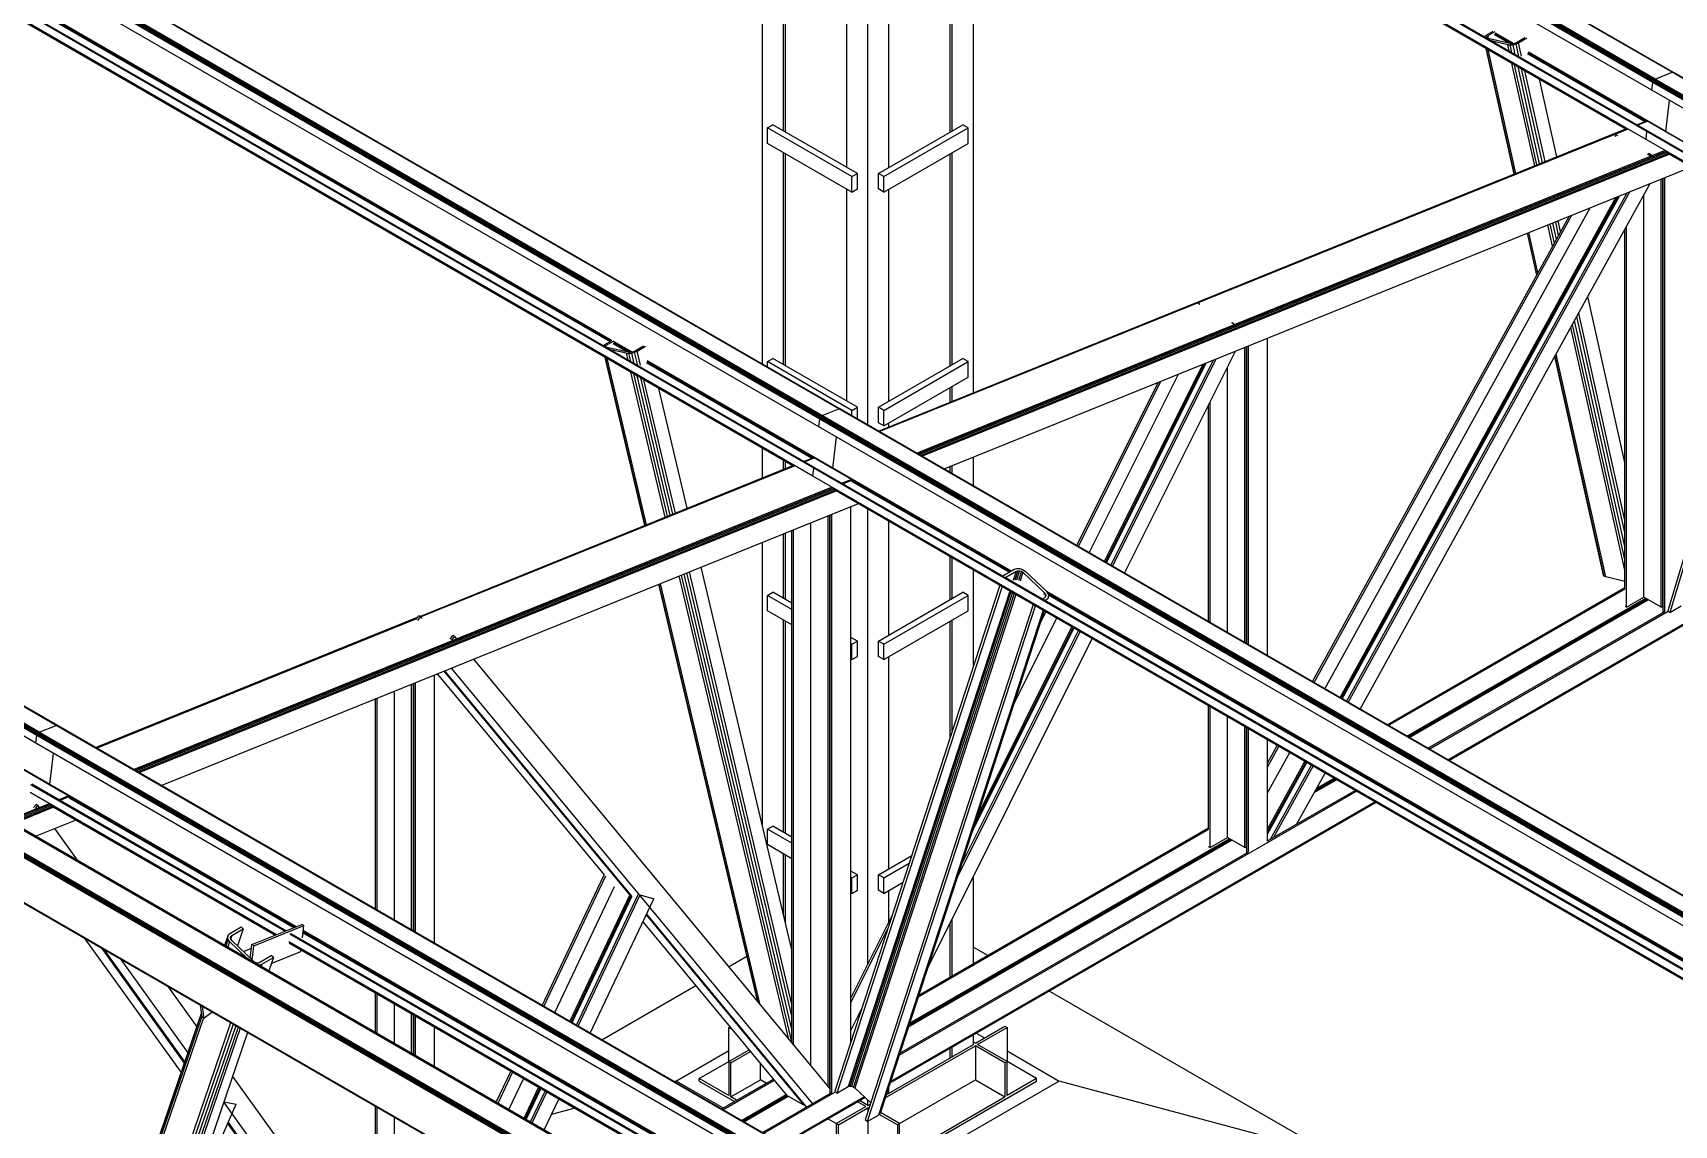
# Model space of a CAD drawing. Header units: millimetres. Extents: x 357 to 945, y 547 to 720.
# Drawn here: x 583.771 to 586.522, y 662.074 to 663.905 of the extents above; entities that cross this region are included whole.
import ezdxf

# ---------------------------------------------------------------- set-up
doc = ezdxf.new("R2010")
doc.units = ezdxf.units.MM
doc.layers.add('PLANTA-VIS', color=7, linetype='Continuous')

msp = doc.modelspace()

# ---------------------------------------------------------------- linework, layer by layer
at = {"layer": 'PLANTA-VIS', "extrusion": (6.79673e-13, 0.816497, 0.57735)}
for p, q in [((586.51877, 663.83922), (583.79641, 665.41097)), ((586.52007, 663.83943), (583.79771, 665.41118)), ((586.52109, 663.83895), (583.79873, 665.4107)), ((586.4852, 663.80916), (583.76284, 665.38092)), ((586.48678, 663.82218), (583.76442, 665.39394)), ((586.48725, 663.82396), (583.76489, 665.39571)), ((586.48817, 663.82567), (583.76581, 665.39742)), ((586.48943, 663.82707), (583.76707, 665.39882)), ((586.49081, 663.82794), (583.76844, 665.39969)), ((586.47519, 663.72668), (583.75283, 665.29844)), ((586.47677, 663.7397), (583.75441, 665.31146)), ((586.44217, 663.74423), (583.78598, 665.27778)), ((586.44118, 663.74404), (583.7879, 665.27591)), ((586.47852, 663.74041), (583.99474, 665.17441)), ((585.09025, 663.25778), (582.36788, 664.82954)), ((585.09071, 663.25955), (582.36835, 664.83131)), ((585.09164, 663.26126), (582.36928, 664.83302)), ((585.09289, 663.26266), (582.37053, 664.83442)), ((585.09427, 663.26353), (582.37191, 664.83529)), ((585.12224, 663.27481), (582.39987, 664.84657)), ((585.12354, 663.27502), (582.40118, 664.84678)), ((585.12455, 663.27454), (582.40219, 664.8463)), ((585.08866, 663.24476), (582.3663, 664.81651)), ((585.08023, 663.1753), (582.35787, 664.74705)), ((585.07866, 663.16228), (582.3563, 664.73403)), ((585.04563, 663.17983), (582.38944, 664.71338)), ((585.04465, 663.17964), (582.39136, 664.71151)), ((584.99394, 663.34995), (584.99394, 664.5796)), ((585.08198, 663.176), (582.67908, 664.56332)), ((584.74133, 663.3896), (582.74819, 664.54034)), ((584.74045, 663.38909), (582.74952, 664.53855)), ((584.73947, 663.38853), (582.75083, 664.53667)), ((584.73856, 663.388), (582.7511, 664.53546)), ((584.73783, 663.38758), (582.75132, 664.5345)), ((585.17072, 663.24789), (585.17072, 664.47754)), ((585.3475, 663.30203), (585.3475, 664.37548)), ((583.77902, 662.73078), (581.05666, 664.30253)), ((583.78027, 662.73217), (581.05791, 664.30393)), ((583.78165, 662.73304), (581.05928, 664.3048)), ((583.80961, 662.74432), (581.08725, 664.31608)), ((583.81091, 662.74453), (581.08855, 664.31629)), ((583.81193, 662.74405), (581.08957, 664.31581)), ((583.77604, 662.71427), (581.05368, 664.28602)), ((583.77762, 662.72729), (581.05526, 664.29905)), ((583.77809, 662.72906), (581.05573, 664.30082)), ((585.0293, 663.74094), (585.0293, 664.09656)), ((585.03284, 663.7389), (585.03284, 664.09452)), ((585.30861, 663.7389), (585.30861, 664.09452)), ((585.31214, 663.74094), (585.31214, 664.09656)), ((585.13537, 663.6797), (585.13537, 664.03533)), ((585.20608, 663.6797), (585.20608, 664.03533)), ((583.79925, 662.64518), (581.5019, 663.97155)), ((583.79901, 662.6443), (581.50179, 663.9706)), ((586.20416, 663.89881), (586.20437, 663.89924)), ((586.20437, 663.89924), (586.20722, 663.90143)), ((586.20722, 663.90143), (586.21891, 663.90818)), ((586.2082, 663.89795), (586.20885, 663.89928)), ((586.20873, 663.89682), (586.2082, 663.89795)), ((586.21037, 663.89608), (586.20873, 663.89682)), ((586.20885, 663.89928), (586.21061, 663.90064)), ((586.20932, 663.8972), (586.20885, 663.89928)), ((586.24699, 663.88743), (586.21037, 663.89608)), ((586.21061, 663.90064), (586.22245, 663.90747)), ((586.21113, 663.89828), (586.21061, 663.90064)), ((586.24346, 663.88539), (586.21627, 663.89182)), ((586.24561, 663.88776), (586.22112, 663.9019)), ((586.24777, 663.88736), (586.22181, 663.90234)), ((586.24984, 663.88721), (586.22234, 663.90309)), ((586.2515, 663.88738), (586.22265, 663.90404)), ((586.25291, 663.88759), (586.2227, 663.90503)), ((586.25249, 663.88748), (586.25549, 663.88826)), ((586.25549, 663.88826), (586.25807, 663.88941)), ((586.25728, 663.88674), (586.26147, 663.88861)), ((586.25807, 663.88941), (586.27203, 663.89747)), ((586.26147, 663.88861), (586.27558, 663.89676)), ((586.26643, 663.86636), (586.26147, 663.88861)), ((586.25424, 663.66849), (586.20731, 663.87907)), ((586.25466, 663.66866), (586.20784, 663.87876)), ((586.25687, 663.66955), (586.2106, 663.87717)), ((586.24346, 663.88539), (586.24753, 663.885)), ((586.24583, 663.87475), (586.24346, 663.88539)), ((586.24699, 663.88743), (586.2495, 663.88718)), ((586.24753, 663.885), (586.25238, 663.88547)), ((586.25041, 663.87211), (586.24753, 663.885)), ((586.2495, 663.88718), (586.25249, 663.88748)), ((586.25238, 663.88547), (586.25728, 663.88674)), ((586.25609, 663.86882), (586.25238, 663.88547)), ((586.26202, 663.86545), (586.25728, 663.88674)), ((586.47265, 663.75668), (586.27642, 663.86997)), ((586.47355, 663.757), (586.2771, 663.87042)), ((586.47473, 663.75737), (586.27764, 663.87116)), ((586.50816, 663.7392), (586.27795, 663.87211)), ((586.5084, 663.74008), (586.278, 663.8731)), ((586.2887, 663.68241), (586.25042, 663.85418)), ((586.29235, 663.68389), (586.25499, 663.85154)), ((586.2969, 663.68573), (586.26068, 663.84826)), ((586.30165, 663.68765), (586.26662, 663.84482)), ((586.30588, 663.68936), (586.27191, 663.84177)), ((586.49081, 663.82794), (586.51877, 663.83922)), ((586.49081, 663.82794), (586.51877, 663.83922)), ((586.51877, 663.83922), (586.52007, 663.83943)), ((586.51877, 663.83922), (586.52007, 663.83943)), ((589.24113, 662.26746), (586.51877, 663.83922)), ((586.52007, 663.83943), (586.52109, 663.83895)), ((586.52007, 663.83943), (586.52109, 663.83895)), ((589.24243, 662.26767), (586.52007, 663.83943)), ((589.24345, 662.26719), (586.52109, 663.83895)), ((586.32564, 663.69735), (586.29664, 663.82749)), ((586.4852, 663.80916), (586.48678, 663.82218)), ((586.4852, 663.80916), (586.48678, 663.82218)), ((589.20756, 662.2374), (586.4852, 663.80916)), ((586.48678, 663.82218), (586.48725, 663.82396)), ((586.48678, 663.82218), (586.48725, 663.82396)), ((589.20914, 662.25043), (586.48678, 663.82218)), ((586.48725, 663.82396), (586.48817, 663.82567)), ((586.48725, 663.82396), (586.48817, 663.82567)), ((589.20961, 662.2522), (586.48725, 663.82396)), ((586.48817, 663.82567), (586.48943, 663.82707)), ((586.48817, 663.82567), (586.48943, 663.82707)), ((589.21054, 662.25391), (586.48817, 663.82567)), ((586.48943, 663.82707), (586.49081, 663.82794)), ((586.48943, 663.82707), (586.49081, 663.82794)), ((589.21179, 662.25531), (586.48943, 663.82707)), ((589.21317, 662.25618), (586.49081, 663.82794)), ((586.5084, 663.74008), (586.51472, 663.79212)), ((586.5084, 663.74008), (586.51472, 663.79212)), ((585.00261, 663.74598), (585.01159, 663.75116)), ((585.15301, 663.66952), (585.01159, 663.75116)), ((585.18843, 663.66952), (585.32986, 663.75116)), ((585.33884, 663.74598), (585.32986, 663.75116)), ((586.45972, 663.75126), (586.47509, 663.75747)), ((586.46097, 663.75054), (586.47697, 663.75701)), ((585.14403, 663.66433), (585.00261, 663.74598)), ((585.00261, 663.72006), (585.00261, 663.74598)), ((585.18835, 663.23771), (586.44149, 663.74416)), ((585.18863, 663.23755), (586.44251, 663.7443)), ((585.18987, 663.23683), (586.42175, 663.73469)), ((585.19741, 663.66433), (585.33884, 663.74598)), ((585.33884, 663.72006), (585.33884, 663.74598)), ((586.42101, 663.73335), (586.42243, 663.73593)), ((586.42243, 663.73593), (586.42465, 663.73482)), ((586.42526, 663.7343), (586.42243, 663.73593)), ((586.4235, 663.7354), (586.44412, 663.74373)), ((586.42384, 663.73172), (586.42526, 663.7343)), ((586.42526, 663.7343), (586.42748, 663.73319)), ((586.47519, 663.72668), (586.47677, 663.7397)), ((586.47519, 663.72668), (586.47677, 663.7397)), ((586.47519, 663.72668), (586.47523, 663.72577)), ((589.19755, 662.15493), (586.47519, 663.72668)), ((586.47519, 663.72668), (586.47523, 663.72577)), ((586.47677, 663.7397), (586.47852, 663.74041)), ((586.47677, 663.7397), (586.47852, 663.74041)), ((589.19913, 662.16795), (586.47677, 663.7397)), ((586.71247, 663.60533), (586.47852, 663.74041)), ((586.50808, 663.73904), (586.50816, 663.7392)), ((586.50808, 663.73904), (586.50816, 663.7392)), ((586.50816, 663.7392), (586.5084, 663.74008)), ((586.50816, 663.7392), (586.5084, 663.74008)), ((586.72612, 663.61336), (586.50816, 663.7392)), ((586.727, 663.61387), (586.5084, 663.74008)), ((585.14403, 663.63841), (585.00261, 663.72006)), ((585.0293, 663.34902), (585.0293, 663.70464)), ((585.03284, 663.34698), (585.03284, 663.7026)), ((585.19741, 663.63841), (585.33884, 663.72006)), ((585.2521, 663.20091), (586.50634, 663.7078)), ((585.2541, 663.19975), (586.50798, 663.7065)), ((585.25658, 663.19832), (586.50972, 663.70477)), ((585.25913, 663.19685), (586.51196, 663.70317)), ((585.26138, 663.19554), (586.51422, 663.70187)), ((585.30861, 663.34698), (585.30861, 663.7026)), ((585.31214, 663.34902), (585.31214, 663.70464)), ((586.47829, 663.70028), (586.47971, 663.70286)), ((586.47971, 663.70286), (586.48192, 663.70175)), ((586.48254, 663.70123), (586.47971, 663.70286)), ((586.48112, 663.69865), (586.48254, 663.70123)), ((586.48254, 663.70123), (586.48475, 663.70012)), ((589.16453, 662.17248), (586.50834, 663.70603)), ((589.16354, 662.17228), (586.51026, 663.70416)), ((585.14403, 663.66433), (585.15301, 663.66952)), ((585.15301, 663.64359), (585.15301, 663.66952)), ((585.19741, 663.66433), (585.18843, 663.66952)), ((585.18843, 663.64359), (585.18843, 663.66952)), ((585.2984, 663.17417), (586.55124, 663.6805)), ((585.13537, 663.28778), (585.13537, 663.64341)), ((585.14403, 663.63841), (585.14403, 663.66433)), ((585.14403, 663.63841), (585.15301, 663.64359)), ((585.19741, 663.63841), (585.18843, 663.64359)), ((585.19741, 663.63841), (585.19741, 663.66433)), ((585.20608, 663.28778), (585.20608, 663.64341)), ((585.99612, 662.77134), (586.48208, 663.65255)), ((586.50065, 662.94246), (586.50065, 663.66005)), ((586.50348, 662.94409), (586.50348, 663.6612)), ((586.50418, 662.93357), (586.50418, 663.66148)), ((586.50701, 662.93479), (586.50701, 663.66262)), ((585.9623, 662.79087), (586.4247, 663.62936)), ((585.9643, 662.78972), (586.4281, 663.63073)), ((585.96583, 662.78883), (586.4307, 663.63178)), ((585.97328, 662.78453), (586.44333, 663.63689)), ((585.97611, 662.7829), (586.44813, 663.63883)), ((586.47166, 662.9592), (586.47166, 663.63365)), ((585.916, 662.8176), (586.34616, 663.59762)), ((585.91883, 662.81597), (586.35096, 663.59956)), ((585.93684, 662.80557), (586.38152, 663.61191)), ((586.32506, 663.55936), (586.31898, 663.58663)), ((586.32875, 663.56604), (586.32373, 663.58855)), ((586.33203, 663.572), (586.32796, 663.59026)), ((586.70789, 663.59006), (586.51178, 662.93656)), ((586.71158, 663.58793), (586.51517, 662.93344)), ((586.29194, 663.4993), (586.27632, 663.56939)), ((586.29227, 663.4999), (586.27675, 663.56956)), ((586.29399, 663.50301), (586.27895, 663.57046)), ((586.31869, 663.54781), (586.31078, 663.58332)), ((586.32153, 663.55296), (586.31444, 663.5848)), ((586.43984, 662.97358), (586.43984, 663.57595)), ((586.44267, 662.94246), (586.44267, 663.58108)), ((586.36629, 663.51498), (586.3657, 663.5176)), ((586.34397, 663.47451), (586.34339, 663.47713)), ((586.34766, 663.4812), (586.34707, 663.48381)), ((586.35094, 663.48715), (586.35036, 663.48977)), ((585.7234, 663.45141), (585.72376, 663.45214)), ((585.72376, 663.45214), (585.72453, 663.45187)), ((585.72659, 663.45051), (585.72376, 663.45214)), ((585.72623, 663.44978), (585.72659, 663.45051)), ((585.72659, 663.45051), (585.72736, 663.45024)), ((586.3376, 663.46297), (586.33702, 663.46558)), ((586.34044, 663.46811), (586.33986, 663.47073)), ((586.43984, 663.18496), (586.37778, 663.46342)), ((586.31289, 663.41816), (586.31231, 663.42078)), ((586.43984, 663.04436), (586.35546, 663.42295)), ((586.43984, 663.06759), (586.35915, 663.42964)), ((586.43984, 663.08827), (586.36243, 663.43559)), ((585.78068, 663.41835), (585.78104, 663.41908)), ((585.78104, 663.41908), (585.78181, 663.4188)), ((585.78387, 663.41744), (585.78104, 663.41908)), ((585.7835, 663.41671), (585.78387, 663.41744)), ((585.78387, 663.41744), (585.78463, 663.41717)), ((585.84056, 662.86116), (585.84056, 663.39328)), ((586.31085, 663.41446), (586.31027, 663.41707)), ((586.31118, 663.41506), (586.3106, 663.41767)), ((586.43984, 663.00424), (586.34909, 663.4114)), ((586.43984, 663.02213), (586.35193, 663.41655)), ((584.72779, 663.38138), (584.72995, 663.38303)), ((584.72995, 663.38303), (584.74156, 663.38974)), ((584.73089, 663.37968), (584.73156, 663.38098)), ((584.73142, 663.37859), (584.73089, 663.37968)), ((584.73306, 663.37791), (584.73142, 663.37859)), ((584.73156, 663.38098), (584.73332, 663.38232)), ((584.73191, 663.37949), (584.73156, 663.38098)), ((584.76946, 663.3702), (584.73306, 663.37791)), ((584.73332, 663.38232), (584.74509, 663.38911)), ((584.73373, 663.38057), (584.73332, 663.38232)), ((584.76592, 663.36816), (584.73944, 663.37377)), ((584.76705, 663.37071), (584.74376, 663.38416)), ((584.76935, 663.37023), (584.74444, 663.38461)), ((584.77148, 663.37005), (584.74497, 663.38536)), ((584.77324, 663.37016), (584.74527, 663.38631)), ((584.77471, 663.37033), (584.7453, 663.38731)), ((584.76592, 663.36816), (584.76998, 663.36786)), ((584.76858, 663.35695), (584.76592, 663.36816)), ((584.76946, 663.3702), (584.77195, 663.37002)), ((584.76998, 663.36786), (584.77481, 663.36841)), ((584.77319, 663.35428), (584.76998, 663.36786)), ((584.77195, 663.37002), (584.77493, 663.37035)), ((584.77481, 663.36841), (584.77969, 663.36973)), ((584.77894, 663.35097), (584.77481, 663.36841)), ((584.77493, 663.37035), (584.77792, 663.37116)), ((584.77792, 663.37116), (584.7805, 663.37233)), ((584.77969, 663.36973), (584.78388, 663.37162)), ((584.78494, 663.34755), (584.77969, 663.36973)), ((584.7805, 663.37233), (584.79453, 663.38043)), ((584.78388, 663.37162), (584.79806, 663.37981)), ((584.78937, 663.34845), (584.78388, 663.37162)), ((585.60116, 662.99938), (585.78689, 663.37159)), ((585.80238, 662.8832), (585.80238, 663.37785)), ((585.80521, 662.88157), (585.80521, 663.37899)), ((585.80592, 662.88116), (585.80592, 663.37928)), ((585.80874, 662.87953), (585.80874, 663.38042)), ((586.40759, 662.99328), (586.32439, 663.3666)), ((584.79687, 663.0795), (584.73016, 663.36121)), ((584.79728, 663.07966), (584.73068, 663.36091)), ((584.79946, 663.08054), (584.73344, 663.35931)), ((585.07611, 663.19228), (584.79939, 663.35204)), ((585.07701, 663.1926), (584.80007, 663.35249)), ((585.0782, 663.19297), (584.8006, 663.35324)), ((585.11163, 663.17479), (584.8009, 663.35419)), ((585.11187, 663.17567), (584.80093, 663.35519)), ((585.00261, 663.35406), (585.01159, 663.35925)), ((585.14403, 663.27241), (585.00261, 663.35406)), ((585.00261, 663.34495), (585.00261, 663.35406)), ((585.15301, 663.2776), (585.01159, 663.35925)), ((585.18843, 663.2776), (585.32986, 663.35925)), ((585.19741, 663.27241), (585.33884, 663.35406)), ((585.33884, 663.35406), (585.32986, 663.35925)), ((585.33884, 663.32814), (585.33884, 663.35406)), ((585.56732, 663.01891), (585.73231, 663.34953)), ((585.56934, 663.01775), (585.73555, 663.35084)), ((585.57086, 663.01687), (585.73801, 663.35184)), ((585.57821, 663.01262), (585.74988, 663.35663)), ((585.58104, 663.01099), (585.75444, 663.35848)), ((585.77339, 662.89994), (585.77339, 663.34453)), ((586.40404, 662.99631), (586.32234, 663.3629)), ((586.40491, 662.99448), (586.32267, 663.36349)), ((584.83101, 663.0933), (584.7735, 663.33618)), ((584.83464, 663.09477), (584.77811, 663.33352)), ((584.83917, 663.09659), (584.78385, 663.33021)), ((584.84392, 663.09851), (584.78987, 663.32673)), ((584.84815, 663.10022), (584.79524, 663.32363)), ((585.19741, 663.24649), (585.33884, 663.32814)), ((585.30861, 663.28631), (585.30861, 663.31069)), ((585.31214, 663.28774), (585.31214, 663.31273)), ((585.52094, 663.04569), (585.65747, 663.31928)), ((585.52377, 663.04406), (585.66203, 663.32113)), ((585.54187, 663.03361), (585.69123, 663.33293)), ((584.86795, 663.10823), (584.82038, 663.30912)), ((585.7444, 662.91668), (585.7444, 663.28643)), ((585.08866, 663.24476), (585.09025, 663.25778)), ((585.08866, 663.24476), (585.09025, 663.25778)), ((585.09025, 663.25778), (585.09071, 663.25955)), ((585.09025, 663.25778), (585.09071, 663.25955)), ((587.81261, 661.68602), (585.09025, 663.25778)), ((585.09071, 663.25955), (585.09164, 663.26126)), ((585.09071, 663.25955), (585.09164, 663.26126)), ((587.81307, 661.6878), (585.09071, 663.25955)), ((585.09164, 663.26126), (585.09289, 663.26266)), ((585.09164, 663.26126), (585.09289, 663.26266)), ((587.814, 661.68951), (585.09164, 663.26126)), ((585.09289, 663.26266), (585.09427, 663.26353)), ((585.09289, 663.26266), (585.09427, 663.26353)), ((587.81525, 661.69091), (585.09289, 663.26266)), ((585.09427, 663.26353), (585.12224, 663.27481)), ((585.09427, 663.26353), (585.12224, 663.27481)), ((587.81663, 661.69178), (585.09427, 663.26353)), ((585.12224, 663.27481), (585.12354, 663.27502)), ((585.12224, 663.27481), (585.12354, 663.27502)), ((587.8446, 661.70306), (585.12224, 663.27481)), ((585.12354, 663.27502), (585.12455, 663.27454)), ((585.12354, 663.27502), (585.12455, 663.27454)), ((587.8459, 661.70327), (585.12354, 663.27502)), ((587.84692, 661.70279), (585.12455, 663.27454)), ((585.14403, 663.27241), (585.15301, 663.2776)), ((585.14403, 663.2633), (585.14403, 663.27241)), ((585.15301, 663.25812), (585.15301, 663.2776)), ((585.19741, 663.27241), (585.18843, 663.2776)), ((585.18843, 663.25167), (585.18843, 663.2776)), ((585.19741, 663.24649), (585.19741, 663.27241)), ((585.74157, 662.91831), (585.74157, 663.28076)), ((587.81102, 661.673), (585.08866, 663.24476)), ((585.19741, 663.24649), (585.18843, 663.25167)), ((585.20608, 663.24488), (585.20608, 663.25149)), ((584.99394, 663.15915), (584.99394, 663.20891)), ((585.11187, 663.17567), (585.11818, 663.22771)), ((585.11187, 663.17567), (585.11818, 663.22771)), ((584.41955, 662.92701), (585.04495, 663.17976)), ((584.41983, 662.92684), (585.04597, 663.17989)), ((584.42089, 662.92605), (585.04758, 663.17933)), ((585.0293, 663.17343), (585.0293, 663.1885)), ((585.03284, 663.17486), (585.03284, 663.18646)), ((585.06319, 663.18685), (585.07855, 663.19306)), ((585.06443, 663.18614), (585.08044, 663.1926)), ((585.07866, 663.16228), (585.08023, 663.1753)), ((585.07866, 663.16228), (585.08023, 663.1753)), ((585.08023, 663.1753), (585.08198, 663.176)), ((585.08023, 663.1753), (585.08198, 663.176)), ((587.80259, 661.60354), (585.08023, 663.1753)), ((585.39682, 662.99423), (585.08198, 663.176)), ((585.11155, 663.17464), (585.11163, 663.17479)), ((585.11155, 663.17464), (585.11163, 663.17479)), ((585.11163, 663.17479), (585.11187, 663.17567)), ((585.11163, 663.17479), (585.11187, 663.17567)), ((585.41011, 663.00247), (585.11163, 663.17479)), ((585.41099, 663.00298), (585.11187, 663.17567)), ((585.30861, 663.16828), (585.30861, 663.1783)), ((585.31214, 663.16624), (585.31214, 663.17972)), ((585.3475, 663.14583), (585.3475, 663.19401)), ((585.07866, 663.16228), (585.07869, 663.16136)), ((587.80102, 661.59052), (585.07866, 663.16228)), ((585.07866, 663.16228), (585.07869, 663.16136)), ((585.12666, 663.15021), (585.14266, 663.15668)), ((585.12866, 663.14905), (585.14402, 663.15526)), ((585.40749, 663.00096), (585.14359, 663.15332)), ((585.40822, 663.00138), (585.14408, 663.15388)), ((585.40913, 663.0019), (585.14413, 663.1549)), ((583.93947, 662.67042), (585.10981, 663.1434)), ((583.94148, 662.66926), (585.11144, 663.14209)), ((583.94395, 662.66783), (585.11318, 663.14037)), ((583.94651, 662.66636), (585.11543, 663.13877)), ((583.94876, 662.66505), (585.11768, 663.13747)), ((587.76799, 661.60807), (585.1118, 663.14162)), ((587.76701, 661.60788), (585.11372, 663.13976)), ((583.98578, 662.64368), (585.1547, 663.1161)), ((585.10411, 662.13842), (585.10411, 663.09565)), ((585.10694, 662.1378), (585.10694, 663.09679)), ((585.10765, 662.12728), (585.10765, 663.09708)), ((585.11048, 662.1285), (585.11048, 663.09822)), ((585.1423, 662.2133), (585.1423, 663.11108)), ((585.17072, 662.34387), (585.17072, 663.10685)), ((585.0293, 662.9571), (585.0293, 663.06541)), ((585.03284, 662.95506), (585.03284, 663.06684)), ((585.0433, 662.21173), (585.0433, 663.07107)), ((585.04613, 662.20832), (585.04613, 663.07222)), ((585.07512, 662.17337), (585.07512, 663.08393)), ((585.20608, 662.89586), (585.20608, 663.08643)), ((584.99394, 662.57617), (584.99394, 663.05113)), ((585.0433, 662.36774), (584.8913, 663.00964)), ((585.30861, 662.95506), (585.30861, 663.02724)), ((585.31214, 662.9571), (585.31214, 663.0252)), ((586.50348, 663.01757), (586.50418, 663.01872)), ((586.50348, 663.01134), (586.50418, 663.01249)), ((584.986, 662.2808), (584.82021, 662.98091)), ((584.98662, 662.28006), (584.82062, 662.98108)), ((584.98997, 662.27602), (584.8228, 662.98196)), ((585.03836, 662.21769), (584.85436, 662.99471)), ((585.0433, 662.21362), (584.85799, 662.99618)), ((585.0433, 662.23457), (584.86252, 662.99801)), ((585.0433, 662.25652), (584.86726, 662.99993)), ((585.0433, 662.27609), (584.87149, 663.00164)), ((585.3475, 662.8429), (585.3475, 663.00478)), ((585.39705, 662.99493), (585.39646, 662.99313)), ((585.39705, 662.99493), (585.41614, 663.00595)), ((585.40042, 662.99175), (585.39705, 662.99493)), ((585.40042, 662.99175), (585.40017, 662.99098)), ((585.40042, 662.99175), (585.41951, 663.00277)), ((587.80434, 661.60425), (585.40144, 662.99156)), ((585.41951, 663.00277), (585.41439, 662.98705)), ((585.41614, 663.00595), (585.42033, 663.00735)), ((585.42209, 663.00363), (585.41691, 662.98772)), ((585.41951, 663.00277), (585.42209, 663.00363)), ((585.42509, 663.00359), (585.41993, 662.98777)), ((585.42033, 663.00735), (585.42521, 663.00728)), ((585.42209, 663.00363), (585.42509, 663.00359)), ((585.42807, 663.00265), (585.42303, 662.98719)), ((585.42509, 663.00359), (585.42807, 663.00265)), ((585.42521, 663.00728), (585.43004, 663.00574)), ((585.43056, 663.00094), (585.42571, 662.98606)), ((585.42807, 663.00265), (585.43056, 663.00094)), ((585.43004, 663.00574), (585.4341, 663.00298)), ((585.46696, 662.96662), (585.43056, 663.00094)), ((585.4705, 662.96866), (585.4341, 663.00298)), ((586.40491, 662.99448), (586.40404, 662.99631)), ((586.40759, 662.99328), (586.40491, 662.99448)), ((586.43984, 662.98567), (586.40759, 662.99328)), ((585.00261, 662.96214), (585.01159, 662.96733)), ((585.0433, 662.93865), (585.00261, 662.96214)), ((585.00261, 662.93622), (585.00261, 662.96214)), ((585.0433, 662.94902), (585.01159, 662.96733)), ((585.3919, 662.97915), (585.1154, 662.13079)), ((585.39561, 662.97701), (585.11878, 662.12761)), ((585.40866, 662.96947), (585.13787, 662.13863)), ((585.41059, 662.96836), (585.14045, 662.13949)), ((585.41313, 662.96689), (585.14345, 662.13945)), ((585.4159, 662.96529), (585.14643, 662.13851)), ((585.41846, 662.96381), (585.14892, 662.1368)), ((585.18843, 662.88568), (585.32986, 662.96733)), ((585.19741, 662.88049), (585.33884, 662.96214)), ((585.33884, 662.96214), (585.32986, 662.96733)), ((585.33884, 662.93622), (585.33884, 662.96214)), ((585.46291, 662.95608), (585.4667, 662.95827)), ((585.46696, 662.96662), (585.46576, 662.96294)), ((585.4667, 662.95827), (585.46846, 662.95991)), ((585.4686, 662.96443), (585.46696, 662.96662)), ((585.4686, 662.96443), (585.46763, 662.96144)), ((585.46912, 662.96207), (585.4684, 662.95986)), ((585.46846, 662.95991), (585.46912, 662.96207)), ((585.46912, 662.96207), (585.4686, 662.96443)), ((585.46902, 662.95448), (585.47007, 662.95508)), ((585.47007, 662.95508), (585.47002, 662.95493)), ((585.47007, 662.95508), (585.47292, 662.95775)), ((585.47315, 662.9651), (585.4705, 662.96866)), ((587.46369, 661.81785), (585.47055, 662.96859)), ((587.46281, 661.81734), (585.47188, 662.9668)), ((585.47292, 662.95775), (585.47264, 662.95687)), ((585.47292, 662.95775), (585.47401, 662.96126)), ((585.47401, 662.96126), (585.47315, 662.9651)), ((587.46183, 661.81677), (585.47319, 662.96492)), ((587.46092, 661.81625), (585.47346, 662.96371)), ((587.46019, 661.81583), (585.47368, 662.96274)), ((586.04107, 662.74539), (586.43984, 662.97562)), ((586.04319, 662.74417), (586.44019, 662.97337)), ((586.0743, 662.7262), (586.47476, 662.95741)), ((586.07528, 662.72564), (586.47574, 662.95684)), ((586.07643, 662.72498), (586.47689, 662.95618)), ((586.07758, 662.72431), (586.47803, 662.95552)), ((586.07855, 662.72375), (586.479, 662.95496)), ((586.44267, 662.94246), (586.47166, 662.9592)), ((586.50065, 662.94246), (586.47166, 662.9592)), ((586.50348, 662.97164), (586.50418, 662.97279)), ((586.50418, 662.96597), (586.50348, 662.96638)), ((586.50418, 662.96575), (586.50348, 662.96616)), ((583.87572, 662.70722), (584.41588, 662.92552)), ((583.87601, 662.70706), (584.41558, 662.92513)), ((584.41313, 662.92187), (584.41777, 662.92803)), ((584.41596, 662.92024), (584.4206, 662.9264)), ((584.4206, 662.9264), (584.41777, 662.92803)), ((584.4206, 662.9264), (584.42326, 662.92319)), ((585.0433, 662.91272), (585.00261, 662.93622)), ((585.44753, 662.94703), (585.16596, 662.0831)), ((585.45098, 662.94406), (585.16934, 662.07992)), ((585.46429, 662.93736), (585.18843, 662.09095)), ((585.46596, 662.93639), (585.19128, 662.09361)), ((585.19741, 662.85457), (585.33884, 662.93622)), ((585.45098, 662.94406), (585.4483, 662.94659)), ((585.45098, 662.94406), (585.45182, 662.94455)), ((585.45829, 662.91285), (585.46913, 662.93456)), ((585.46515, 662.93389), (585.4663, 662.9362)), ((586.10966, 662.70579), (586.50666, 662.935)), ((586.11178, 662.70457), (586.51253, 662.93594)), ((586.14289, 662.6866), (586.56125, 662.92814)), ((586.1442, 662.68585), (586.56225, 662.92722)), ((586.14466, 662.68559), (586.56261, 662.92689)), ((586.44267, 662.94246), (586.44019, 662.94389)), ((586.50065, 662.94246), (586.50348, 662.94409)), ((586.5123, 662.93608), (586.51178, 662.93656)), ((586.51517, 662.93344), (586.51253, 662.93586)), ((586.51517, 662.93344), (586.53426, 662.94446)), ((583.87725, 662.70634), (584.41426, 662.92337)), ((585.0293, 662.56518), (585.0293, 662.92081)), ((585.03284, 662.56314), (585.03284, 662.91877)), ((585.10765, 662.91187), (585.10694, 662.91228)), ((585.10765, 662.9015), (585.10694, 662.90191)), ((585.30861, 662.72358), (585.30861, 662.91877)), ((585.31214, 662.73443), (585.31214, 662.92081)), ((585.31937, 662.48662), (585.5264, 662.90149)), ((585.32623, 662.50767), (585.52357, 662.90313)), ((585.34407, 662.56239), (585.51622, 662.90737)), ((585.34777, 662.57373), (585.5147, 662.90825)), ((585.35265, 662.58871), (585.51268, 662.90941)), ((585.41439, 662.77814), (585.48723, 662.92411)), ((584.4704, 662.8888), (584.47505, 662.89496)), ((584.47323, 662.88717), (584.47788, 662.89333)), ((584.47788, 662.89333), (584.47505, 662.89496)), ((584.47788, 662.89333), (584.48054, 662.89012)), ((585.10765, 662.87557), (585.10694, 662.87598)), ((585.15301, 662.88568), (585.1423, 662.89186)), ((585.14403, 662.88049), (585.1423, 662.88149)), ((585.14403, 662.88049), (585.15301, 662.88568)), ((585.14403, 662.85457), (585.14403, 662.88049)), ((585.15301, 662.85975), (585.15301, 662.88568)), ((585.19741, 662.88049), (585.18843, 662.88568)), ((585.18843, 662.85975), (585.18843, 662.88568)), ((585.19741, 662.85457), (585.19741, 662.88049)), ((585.27059, 662.33693), (585.54652, 662.88988)), ((584.50942, 662.85531), (585.10765, 662.13416)), ((585.14403, 662.85457), (585.1423, 662.85557)), ((585.14403, 662.85457), (585.15301, 662.85975)), ((585.19741, 662.85457), (585.18843, 662.85975)), ((585.20608, 662.50395), (585.20608, 662.85957)), ((584.41221, 662.39748), (584.41221, 662.81602)), ((584.44403, 662.37911), (584.44403, 662.82888)), ((584.44864, 662.83074), (584.72832, 662.4936)), ((584.45968, 662.8352), (584.7742, 662.45605)), ((584.46106, 662.83576), (584.77487, 662.45747)), ((584.47209, 662.84022), (585.07781, 662.11005)), ((584.34503, 662.43627), (584.34503, 662.78887)), ((584.34786, 662.43463), (584.34786, 662.79001)), ((584.37685, 662.4179), (584.37685, 662.80173)), ((584.40584, 662.40116), (584.40584, 662.81345)), ((584.40867, 662.39952), (584.40867, 662.81459)), ((584.40938, 662.39912), (584.40938, 662.81488)), ((585.74157, 662.57043), (585.74157, 662.77727)), ((585.7444, 662.53932), (585.7444, 662.77564)), ((583.78027, 662.73217), (583.78165, 662.73304)), ((583.78027, 662.73217), (583.78165, 662.73304)), ((583.78165, 662.73304), (583.80961, 662.74432)), ((583.78165, 662.73304), (583.80961, 662.74432)), ((586.50401, 661.16129), (583.78165, 662.73304)), ((583.80961, 662.74432), (583.81091, 662.74453)), ((583.80961, 662.74432), (583.81091, 662.74453)), ((586.53197, 661.17257), (583.80961, 662.74432)), ((583.81091, 662.74453), (583.81193, 662.74405)), ((583.81091, 662.74453), (583.81193, 662.74405)), ((586.53327, 661.17278), (583.81091, 662.74453)), ((586.53429, 661.1723), (583.81193, 662.74405)), ((585.77339, 662.55605), (585.77339, 662.7589)), ((585.80238, 662.53932), (585.80238, 662.74216)), ((585.80521, 662.54095), (585.80521, 662.74053)), ((585.80592, 662.53042), (585.80592, 662.74012)), ((585.80874, 662.53165), (585.80874, 662.73848)), ((583.77604, 662.71427), (583.77762, 662.72729)), ((583.77604, 662.71427), (583.77762, 662.72729)), ((586.4984, 661.14251), (583.77604, 662.71427)), ((583.77762, 662.72729), (583.77809, 662.72906)), ((583.77762, 662.72729), (583.77809, 662.72906)), ((586.49998, 661.15553), (583.77762, 662.72729)), ((583.77809, 662.72906), (583.77902, 662.73078)), ((583.77809, 662.72906), (583.77902, 662.73078)), ((586.50045, 661.15731), (583.77809, 662.72906)), ((583.77902, 662.73078), (583.78027, 662.73217)), ((583.77902, 662.73078), (583.78027, 662.73217)), ((586.50138, 661.15902), (583.77902, 662.73078)), ((586.50263, 661.16042), (583.78027, 662.73217)), ((585.84056, 662.55002), (585.84056, 662.72011)), ((585.84056, 662.6808), (585.85701, 662.71062)), ((585.84056, 662.67404), (585.85983, 662.70899)), ((583.79925, 662.64518), (583.80556, 662.69722)), ((583.79925, 662.64518), (583.80556, 662.69722)), ((585.84056, 662.63099), (585.87784, 662.69859)), ((585.84056, 662.57013), (585.9033, 662.68389)), ((585.84056, 662.56534), (585.9053, 662.68274)), ((585.84056, 662.56168), (585.90684, 662.68185)), ((585.84587, 662.55349), (585.91428, 662.67755)), ((585.85134, 662.55665), (585.91711, 662.67592)), ((585.89005, 662.579), (585.93712, 662.66436)), ((585.8906, 662.65607), (585.89356, 662.65778)), ((585.89258, 662.65966), (585.89554, 662.66137)), ((585.91911, 662.63171), (585.9564, 662.65323)), ((585.92002, 662.63335), (585.95543, 662.65379)), ((585.92109, 662.63529), (585.95429, 662.65445)), ((585.92216, 662.63724), (585.95314, 662.65512)), ((585.92308, 662.63889), (585.95216, 662.65568)), ((586.34767, 661.07102), (583.6253, 662.64278)), ((586.34904, 661.07175), (583.62668, 662.6435)), ((586.35029, 661.07179), (583.62793, 662.64354)), ((584.17902, 662.39335), (583.76603, 662.63179)), ((584.19321, 662.39909), (583.76761, 662.64481)), ((584.19496, 662.3998), (583.76936, 662.64552)), ((583.79893, 662.64415), (583.79901, 662.6443)), ((583.79893, 662.64415), (583.79901, 662.6443)), ((583.79901, 662.6443), (583.79925, 662.64518)), ((583.79901, 662.6443), (583.79925, 662.64518)), ((584.21116, 662.40634), (583.79901, 662.6443)), ((584.2122, 662.40676), (583.79925, 662.64518)), ((583.81404, 662.61972), (583.83005, 662.62619)), ((583.81604, 662.61857), (583.8314, 662.62477)), ((584.20808, 662.4051), (583.83097, 662.62283)), ((584.20894, 662.40545), (583.83145, 662.62339)), ((584.21001, 662.40588), (583.83151, 662.62441)), ((585.2232, 662.19155), (585.98964, 662.63405)), ((585.84056, 662.55043), (585.98751, 662.63527)), ((586.31673, 661.04365), (583.59437, 662.61541)), ((586.31679, 661.04528), (583.59443, 662.61703)), ((586.31738, 661.04706), (583.59502, 662.61882)), ((586.3184, 661.04872), (583.59604, 662.62048)), ((586.3197, 661.05001), (583.59734, 662.62177)), ((583.73604, 662.5882), (583.79718, 662.61291)), ((583.73761, 662.58687), (583.79882, 662.6116)), ((583.73886, 662.58494), (583.80056, 662.60988)), ((583.73957, 662.58273), (583.8028, 662.60828)), ((583.73966, 662.58055), (583.80506, 662.60698)), ((583.77216, 662.60661), (583.77624, 662.61173)), ((583.77498, 662.60498), (583.77906, 662.6101)), ((583.77906, 662.6101), (583.77624, 662.61173)), ((583.77906, 662.6101), (583.781, 662.60741)), ((584.17747, 662.39273), (583.79918, 662.61113)), ((584.17669, 662.39242), (583.8011, 662.60927)), ((585.20797, 662.14479), (586.02251, 662.61507)), ((585.20818, 662.14544), (586.02205, 662.61533)), ((585.20878, 662.14729), (586.02075, 662.61608)), ((585.80521, 662.61669), (585.80592, 662.61798)), ((585.80521, 662.60993), (585.80592, 662.61121)), ((585.85757, 662.59617), (585.86053, 662.59788)), ((585.85847, 662.59781), (585.86143, 662.59952)), ((585.85954, 662.59975), (585.8625, 662.60146)), ((585.86062, 662.60171), (585.86358, 662.60342)), ((585.86153, 662.60336), (585.86449, 662.60507)), ((583.77514, 662.55855), (583.84208, 662.58561)), ((583.80689, 662.57138), (583.84519, 662.51811)), ((585.00261, 662.57023), (585.01159, 662.57541)), ((585.0433, 662.54673), (585.00261, 662.57023)), ((585.00261, 662.5443), (585.00261, 662.57023)), ((585.0433, 662.5571), (585.01159, 662.57541)), ((585.255, 662.2891), (585.74192, 662.57023)), ((585.25598, 662.29212), (585.74157, 662.57247)), ((585.3475, 662.56926), (585.3475, 662.57291)), ((585.80521, 662.56688), (585.80592, 662.56816)), ((585.0433, 662.52081), (585.00261, 662.5443)), ((585.23861, 662.23882), (585.78074, 662.55181)), ((585.23906, 662.2402), (585.77977, 662.55237)), ((585.23959, 662.24182), (585.77862, 662.55303)), ((585.24013, 662.24346), (585.77747, 662.5537)), ((585.24058, 662.24485), (585.77649, 662.55426)), ((585.7444, 662.53932), (585.74192, 662.54075)), ((585.7444, 662.53932), (585.77339, 662.55605)), ((585.80238, 662.53932), (585.77339, 662.55605)), ((585.80238, 662.53932), (585.80521, 662.54095)), ((585.80592, 662.5654), (585.80521, 662.56581)), ((586.32832, 660.96153), (583.60596, 662.53329)), ((586.29566, 660.97942), (583.63954, 662.51293)), ((585.0293, 662.42686), (585.0293, 662.52889)), ((585.03284, 662.41193), (585.03284, 662.52685)), ((585.10765, 662.51995), (585.10694, 662.52036)), ((585.18843, 662.49376), (585.2442, 662.52596)), ((585.19741, 662.48858), (585.24004, 662.51318)), ((585.22419, 662.19456), (585.80839, 662.53185)), ((586.29518, 660.9796), (583.64179, 662.51154)), ((584.6247, 662.2748), (584.72832, 662.4936)), ((584.62752, 662.27317), (584.73115, 662.49197)), ((585.10765, 662.50958), (585.10694, 662.50999)), ((585.15301, 662.49376), (585.1423, 662.49995)), ((585.14403, 662.48858), (585.1423, 662.48958)), ((585.14403, 662.48858), (585.15301, 662.49376)), ((585.14403, 662.46265), (585.14403, 662.48858)), ((585.15301, 662.46784), (585.15301, 662.49376)), ((585.19741, 662.48858), (585.18843, 662.49376)), ((585.18843, 662.46784), (585.18843, 662.49376)), ((585.19741, 662.46265), (585.19741, 662.48858)), ((585.3475, 662.34496), (585.3475, 662.49106)), ((584.6457, 662.26268), (584.74588, 662.4742)), ((584.67116, 662.24798), (584.77201, 662.46092)), ((584.67318, 662.24681), (584.77364, 662.45895)), ((584.67469, 662.24594), (584.77487, 662.45747)), ((584.68197, 662.24174), (584.78559, 662.46053)), ((584.6848, 662.2401), (584.78901, 662.46014)), ((584.78901, 662.46014), (584.81161, 662.45355)), ((585.10765, 662.48366), (585.10694, 662.48406)), ((585.14403, 662.46265), (585.1423, 662.46365)), ((585.14403, 662.46265), (585.15301, 662.46784)), ((585.19741, 662.46265), (585.18843, 662.46784)), ((585.19741, 662.46265), (585.22963, 662.48125)), ((585.20608, 662.41472), (585.20608, 662.46765)), ((584.705, 662.22844), (584.81161, 662.45355)), ((584.76762, 662.44622), (584.76885, 662.44474)), ((584.10115, 662.39547), (584.12024, 662.40649)), ((584.10451, 662.39225), (584.1236, 662.40328)), ((584.1236, 662.40328), (584.11381, 662.37465)), ((584.1236, 662.40328), (584.12024, 662.40649)), ((584.13788, 662.37673), (584.22179, 662.41064)), ((584.14141, 662.37469), (584.22533, 662.4086)), ((584.22533, 662.4086), (584.22179, 662.41064)), ((584.22286, 662.3882), (584.22533, 662.4086)), ((584.79341, 662.41513), (585.03497, 662.12394)), ((584.79877, 662.42644), (585.06326, 662.10761)), ((584.79944, 662.42785), (585.06679, 662.10557)), ((585.1423, 662.28691), (585.21146, 662.42551)), ((585.1423, 662.27961), (585.2046, 662.40446)), ((585.30861, 662.3225), (585.30861, 662.41312)), ((585.31214, 662.32455), (585.31214, 662.4202)), ((583.85814, 662.38663), (584.0194, 662.16227)), ((584.0983, 662.3928), (584.09235, 662.37541)), ((584.09721, 662.38926), (584.09245, 662.37535)), ((584.09805, 662.3854), (584.09425, 662.37431)), ((584.09721, 662.38926), (584.0983, 662.3928)), ((584.09805, 662.3854), (584.09721, 662.38926)), ((584.10069, 662.38179), (584.09749, 662.37244)), ((584.10069, 662.38179), (584.09805, 662.3854)), ((584.0983, 662.3928), (584.10115, 662.39547)), ((584.13009, 662.35362), (584.10069, 662.38179)), ((584.10208, 662.38843), (584.10275, 662.39061)), ((584.10259, 662.38605), (584.10208, 662.38843)), ((584.10451, 662.39225), (584.10251, 662.38642)), ((584.10423, 662.38384), (584.10259, 662.38605)), ((584.10275, 662.39061), (584.10451, 662.39225)), ((584.14049, 662.34909), (584.10423, 662.38384)), ((584.13519, 662.35446), (584.13788, 662.37673)), ((584.14141, 662.37469), (584.13788, 662.37673)), ((586.48839, 661.06003), (584.2002, 662.38112)), ((586.03799, 661.31856), (584.20026, 662.37957)), ((586.03721, 661.31824), (584.20085, 662.37847)), ((586.48997, 661.07305), (584.20177, 662.39414)), ((586.49172, 661.07376), (584.20353, 662.39485)), ((586.48585, 661.09003), (584.22381, 662.39602)), ((586.48675, 661.09035), (584.2239, 662.39681)), ((586.48794, 661.09072), (584.22402, 662.39779)), ((586.52137, 661.07254), (584.22415, 662.39884)), ((586.52161, 661.07343), (584.22426, 662.3998)), ((583.88642, 662.3703), (584.02474, 662.17787)), ((583.88995, 662.36826), (584.02541, 662.17982)), ((583.91824, 662.35193), (584.03074, 662.19541)), ((584.12377, 662.36511), (584.13713, 662.3705)), ((584.13617, 662.3539), (584.1344, 662.35492)), ((584.13577, 662.3536), (584.13617, 662.3539)), ((584.13617, 662.3539), (584.13628, 662.35312)), ((584.13854, 662.35095), (584.14141, 662.37469)), ((584.14049, 662.34909), (584.14296, 662.34736)), ((584.14296, 662.34736), (584.14594, 662.3464)), ((584.15151, 662.3472), (584.1706, 662.35823)), ((584.15487, 662.34399), (584.17396, 662.35501)), ((584.17396, 662.35501), (584.16633, 662.3327)), ((584.1706, 662.3452), (584.22009, 662.3652)), ((584.17396, 662.35501), (584.1706, 662.35823)), ((584.22009, 662.3652), (584.22033, 662.36722)), ((584.93711, 662.33974), (584.96784, 662.35748)), ((585.3475, 662.37255), (585.37139, 662.35875)), ((584.14594, 662.3464), (584.14894, 662.34634)), ((584.14894, 662.34634), (584.15151, 662.3472)), ((584.14914, 662.34262), (584.15068, 662.34259)), ((584.15068, 662.34259), (584.15044, 662.34187)), ((584.15068, 662.34259), (584.15487, 662.34399)), ((584.15487, 662.34399), (584.15353, 662.34008)), ((583.99755, 662.30614), (584.04571, 662.23914)), ((584.34503, 662.22952), (584.34503, 662.29522)), ((584.34786, 662.22789), (584.34786, 662.29359)), ((584.72467, 662.21708), (584.88224, 662.30805)), ((585.47498, 662.29895), (585.94854, 662.02554)), ((584.05122, 662.27515), (584.05397, 662.25561)), ((584.05476, 662.27311), (584.0575, 662.25357)), ((584.37685, 662.21115), (584.37685, 662.27685)), ((585.1423, 662.23288), (585.1607, 662.26975)), ((584.05324, 662.26079), (583.73467, 661.32994)), ((584.05387, 662.25631), (583.73551, 661.32608)), ((584.0532, 662.26104), (583.73576, 661.33347)), ((584.05692, 662.2539), (583.73816, 661.32247)), ((584.10226, 662.24568), (583.77442, 661.28772)), ((584.10643, 662.24328), (583.77846, 661.28492)), ((584.11091, 662.24069), (583.78328, 661.28336)), ((584.115, 662.23833), (583.78815, 661.28327)), ((584.0575, 662.25357), (584.05397, 662.25561)), ((584.0575, 662.25357), (584.07102, 662.26372)), ((584.40584, 662.19441), (584.40584, 662.26012)), ((584.40867, 662.19278), (584.40867, 662.25848)), ((584.40938, 662.19237), (584.40938, 662.25807)), ((584.41221, 662.19074), (584.41221, 662.25644)), ((584.44403, 662.17237), (584.44403, 662.23807)), ((584.93738, 662.23783), (584.93949, 662.23904)), ((584.94337, 662.23437), (584.93738, 662.23783)), ((584.93738, 662.18067), (584.93738, 662.23783)), ((585.35103, 662.21129), (585.40053, 662.23987)), ((585.35457, 662.20925), (585.40407, 662.23783)), ((585.40053, 662.23987), (585.40407, 662.23783)), ((585.40407, 662.23783), (585.40407, 662.18067)), ((584.1181, 662.23654), (583.79234, 661.28467)), ((584.13089, 662.22916), (583.81143, 661.29569)), ((585.10694, 662.21606), (585.10765, 662.21747)), ((585.10694, 662.20876), (585.10765, 662.21017)), ((585.3475, 662.20925), (585.3475, 662.22535)), ((585.35103, 662.21129), (585.3475, 662.21333)), ((585.35249, 662.22823), (585.36643, 662.22018)), ((584.93738, 662.19845), (584.85001, 662.14801)), ((584.93738, 662.18067), (584.97155, 662.2004)), ((584.94091, 662.17863), (584.97384, 662.19764)), ((585.19986, 662.11993), (585.35103, 662.20721)), ((585.2015, 662.12496), (585.3475, 662.20925)), ((585.30861, 662.18679), (585.30861, 662.2029)), ((585.31214, 662.18884), (585.31214, 662.20494)), ((585.40053, 662.17863), (585.35103, 662.20721)), ((585.35103, 662.20721), (585.35103, 662.15005)), ((585.40407, 662.18067), (585.35457, 662.20925)), ((585.40407, 662.19845), (585.49143, 662.14801)), ((584.10573, 662.15564), (584.40938, 661.7332)), ((584.5478, 662.11245), (584.57224, 662.16405)), ((584.55063, 662.11082), (584.57507, 662.16241)), ((584.88788, 662.15209), (584.93738, 662.18067)), ((584.94091, 662.17863), (584.93738, 662.18067)), ((584.93738, 662.18067), (584.93738, 662.12352)), ((584.94091, 662.12147), (584.94091, 662.17863)), ((584.99041, 662.15005), (584.99041, 662.17766)), ((585.10694, 662.16446), (585.10765, 662.16421)), ((585.10694, 662.16392), (585.10753, 662.16425)), ((585.10694, 662.1628), (585.10765, 662.16321)), ((585.40407, 662.18067), (585.40053, 662.17863)), ((585.40053, 662.17863), (585.40053, 662.12147)), ((585.45356, 662.15209), (585.40407, 662.18067)), ((585.40407, 662.12352), (585.40407, 662.18067)), ((584.56881, 662.10032), (584.59325, 662.15192)), ((584.59427, 662.08563), (584.6187, 662.13722)), ((584.59629, 662.08446), (584.62072, 662.13606)), ((584.5978, 662.08359), (584.62224, 662.13518)), ((584.60508, 662.07938), (584.62952, 662.13098)), ((584.60791, 662.07775), (584.63234, 662.12935)), ((584.85001, 662.14801), (584.84611, 662.14697)), ((584.85001, 662.14801), (584.92819, 662.10287)), ((584.93738, 662.12352), (584.88788, 662.15209)), ((584.88788, 662.14801), (584.88788, 662.15209)), ((584.88788, 662.14801), (584.94713, 662.1138)), ((584.92534, 662.10123), (585.01221, 662.15138)), ((584.92746, 662.1), (585.01358, 662.14972)), ((584.94091, 662.12147), (584.99041, 662.15005)), ((585.00016, 662.14442), (584.99041, 662.15005)), ((584.99393, 662.06163), (585.11012, 662.12871)), ((584.99605, 662.0604), (585.11638, 662.12987)), ((585.10538, 662.1369), (585.10694, 662.1378)), ((585.11878, 662.12761), (585.1154, 662.13079)), ((585.11878, 662.12761), (585.13787, 662.13863)), ((585.13787, 662.13863), (585.14045, 662.13949)), ((585.14045, 662.13949), (585.14345, 662.13945)), ((585.14345, 662.13945), (585.14643, 662.13851)), ((585.14643, 662.13851), (585.14892, 662.1368)), ((585.17534, 662.11189), (585.14892, 662.1368)), ((585.17072, 661.98471), (585.45356, 662.14801)), ((585.49143, 662.14801), (585.17072, 661.96285)), ((585.20608, 662.1276), (585.20608, 662.13899)), ((585.22375, 662.07657), (585.35103, 662.15005)), ((585.35103, 662.15005), (585.40053, 662.12147)), ((585.45356, 662.15209), (585.40407, 662.12352)), ((585.45356, 662.14801), (585.45356, 662.15209)), ((585.94854, 662.02554), (585.49143, 662.14801)), ((584.01153, 661.88037), (584.11141, 662.10907)), ((584.09077, 662.11191), (584.3812, 661.70786)), ((584.09119, 662.11315), (584.11141, 662.10907)), ((584.34503, 661.82272), (584.34503, 662.10552)), ((584.34786, 661.81879), (584.34786, 662.10389)), ((584.54562, 662.11371), (584.54945, 662.11592)), ((584.62811, 662.06609), (584.65254, 662.11768)), ((584.67926, 662.10226), (584.64029, 662.09182)), ((584.95066, 662.11584), (584.94091, 662.12147)), ((584.95858, 662.08204), (585.03373, 662.12543)), ((584.95955, 662.08147), (585.03437, 662.12467)), ((584.9607, 662.08081), (585.03519, 662.12381)), ((584.96185, 662.08015), (585.03634, 662.12315)), ((584.96282, 662.07959), (585.0373, 662.12259)), ((585.02716, 662.04244), (585.16475, 662.12187)), ((585.02847, 662.04169), (585.16574, 662.12094)), ((585.02893, 662.04142), (585.16609, 662.12061)), ((585.06326, 662.10761), (585.03497, 662.12394)), ((585.06326, 662.10761), (585.06413, 662.10877)), ((585.06842, 662.10463), (585.06679, 662.10557)), ((585.11769, 662.07657), (585.16719, 662.10514)), ((585.12122, 662.07453), (585.17072, 662.1031)), ((585.16719, 662.10514), (585.15324, 662.1132)), ((585.17072, 662.10719), (585.15678, 662.11524)), ((585.17072, 662.10719), (585.17072, 662.11625)), ((585.17072, 662.10719), (585.17453, 662.10938)), ((585.1722, 662.10225), (585.17072, 662.1031)), ((585.17072, 662.1031), (585.17072, 662.0977)), ((585.22375, 662.01941), (585.40053, 662.12147)), ((584.09734, 662.07686), (584.36484, 661.70472)), ((584.09813, 662.07865), (584.36837, 661.70268)), ((584.37685, 661.77845), (584.37685, 662.08715)), ((585.11769, 662.07657), (585.10374, 662.08462)), ((585.12122, 662.07453), (585.11769, 662.07657)), ((585.11769, 662.07657), (585.11769, 662.01941)), ((585.12122, 662.01737), (585.12122, 662.07453)), ((585.16934, 662.07992), (585.16596, 662.0831)), ((585.16934, 662.07992), (585.18843, 662.09095)), ((585.17072, 662.08072), (585.17072, 662.04595)), ((585.18843, 662.09095), (585.19128, 662.09361)), ((585.22022, 662.07453), (585.18971, 662.09214)), ((585.22375, 662.07657), (585.19175, 662.09504)), ((585.22375, 662.07657), (585.22022, 662.07453)), ((585.22022, 662.07453), (585.22022, 662.01737)), ((585.22375, 662.01941), (585.22375, 662.07657))]:
    msp.add_line(p, q, dxfattribs=at)

doc.saveas('drawing.dxf')
